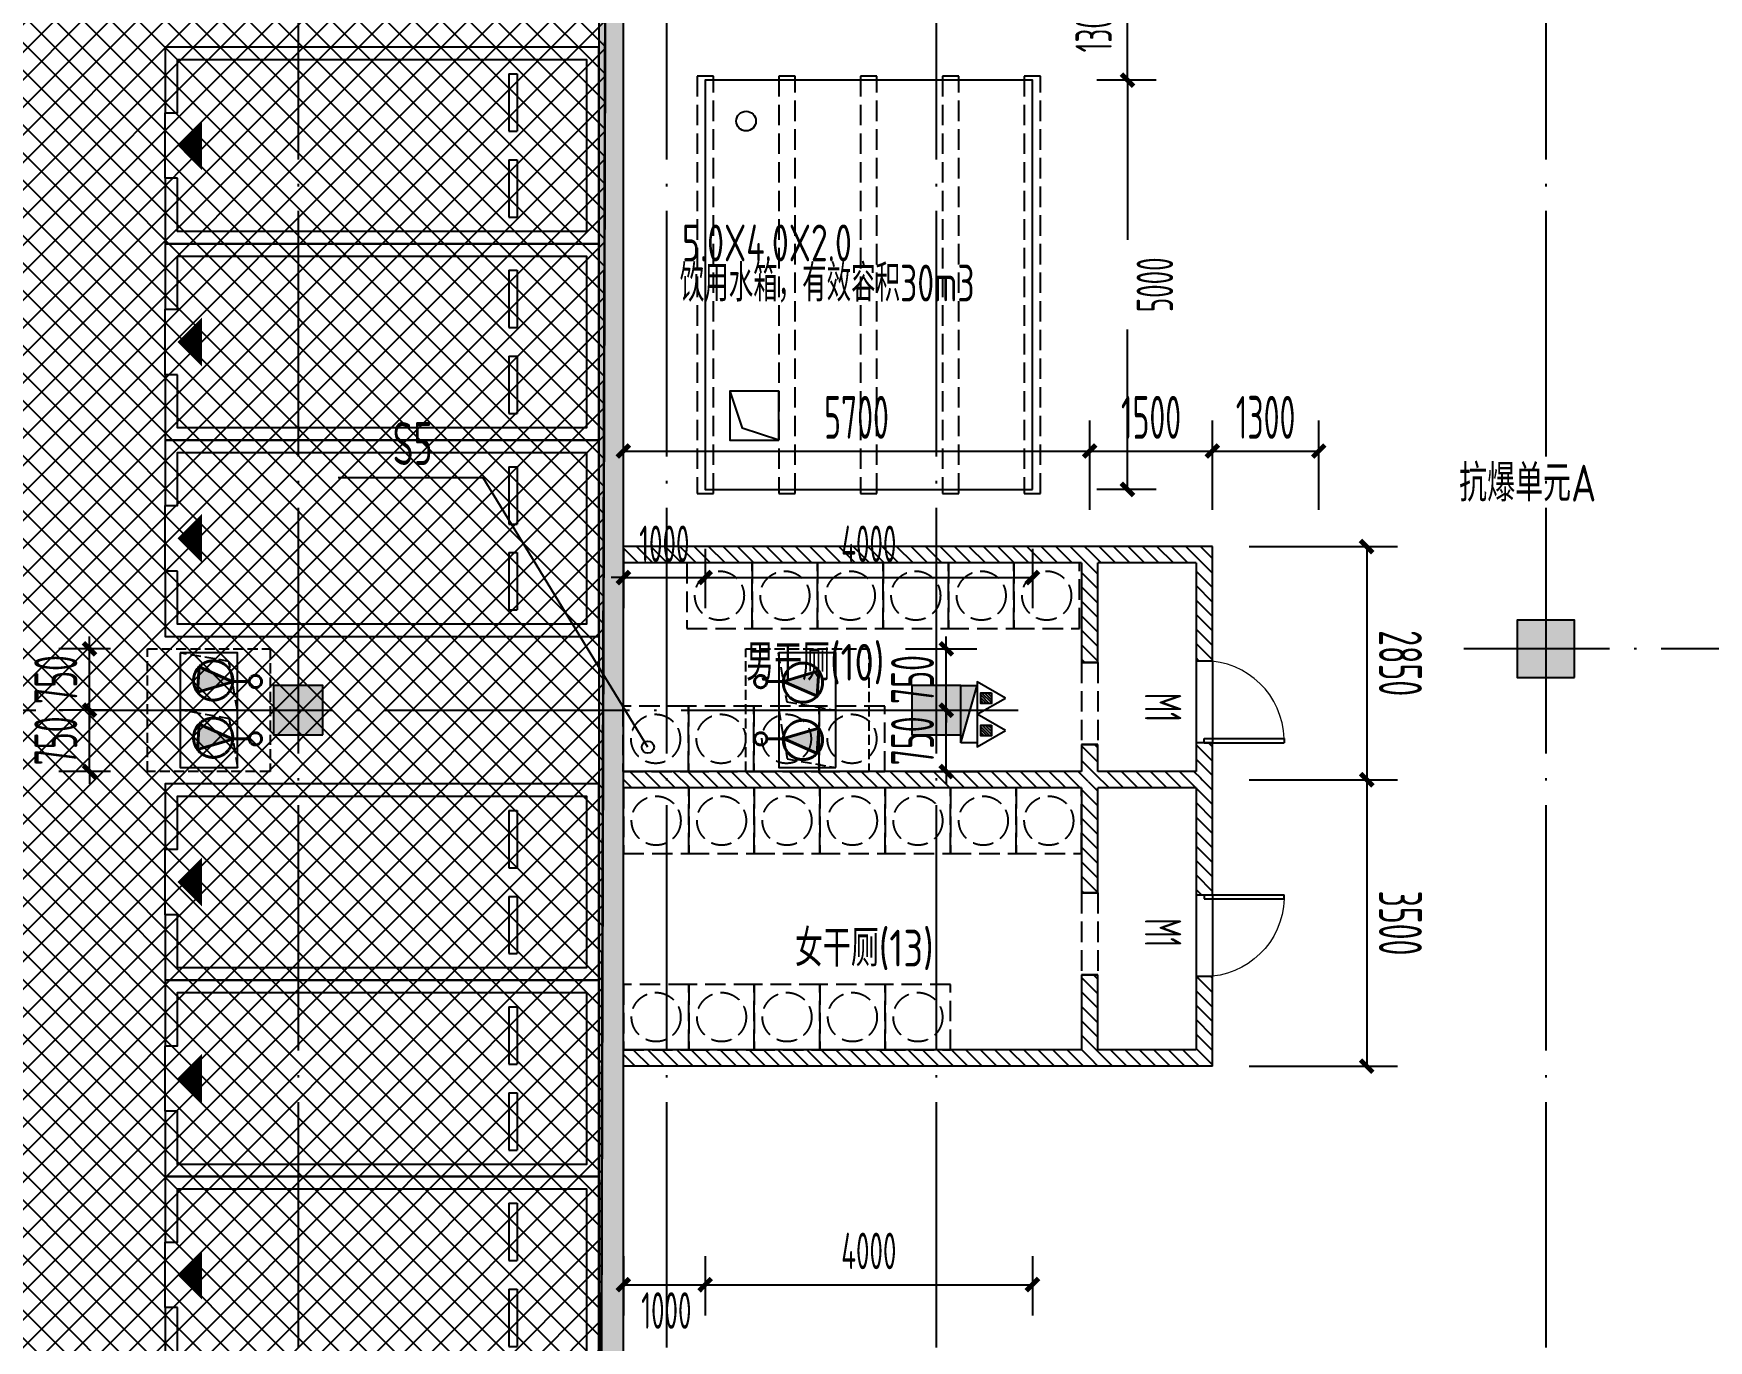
# Model space of a CAD drawing. Extents: x -473190 to 2138458, y -81875 to 2633646.
# Drawn here: x 1012371 to 1032846, y 45490 to 61461 of the extents above; entities that cross this region are included whole.
import ezdxf

# ---------------------------------------------------------------- set-up
doc = ezdxf.new("R2010")
doc.units = 0
doc.header["$LTSCALE"] = 1000
for name, pattern in [('__DASH', [0.35, 0.25, -0.1]), ('DASH', [0.35, 0.25, -0.1]), ('DOTE', [2.42, 2, -0.2, 0.02, -0.2]), ('排水', [1.1, 1, -0.1])]:
    doc.linetypes.add(name, pattern=pattern)
for name, color, linetype in [('00-停车位', 67, 'Continuous'), ('A-COLUMN', 2, 'Continuous'), ('A-PUB_HATCH', 8, 'Continuous'), ('AXIS', 3, 'Continuous'), ('DOTE', 1, 'DOTE'), ('PUB_DIM', 3, 'Continuous'), ('PUB_HATCH', 8, 'Continuous'), ('RF-FHM', 4, 'Continuous'), ('RF-FHMBH', 11, 'Continuous'), ('RF-LZSS', 115, 'DASH'), ('RF-QT', 30, 'Continuous'), ('RF-ZQT', 2, 'Continuous'), ('TH_TEXT', 7, 'Continuous'), ('TWT_DASH', 8, 'DASH'), ('TWT_水箱', 7, 'Continuous'), ('VPIPE-废水', 31, 'DASH'), ('W-EQUIP_消火栓', 7, 'Continuous'), ('W-EQUIP_灭火器', 7, 'Continuous'), ('WINDOW', 4, 'Continuous'), ('排水', 4, 'Continuous'), ('水套管', 1, 'Continuous'), ('索引线', 252, 'Continuous'), ('集水坑', 4, 'Continuous')]:
    doc.layers.add(name, color=color, linetype=linetype)
doc.layers.add('GPS-污水', color=2, linetype='排水', lineweight=40)
doc.layers.add('RF-WZ', color=110, linetype='Continuous', lineweight=0)
doc.styles.add('_TCH_DIM_T3', font='tssdeng.shx', dxfattribs={"width": 0.564706, "bigfont": '@@@tssdchn.shx'})
doc.styles.add('_TCH_WINDOW', font='tssdeng.shx', dxfattribs={"width": 0.8, "height": 3.5, "bigfont": 'tssdchn.shx'})
doc.styles.get("Standard").update_dxf_attribs({"font": 'gbenor.shx', "bigfont": 'gbcbig.shx'})
doc.styles.add('TYDG_02', font='TSSDENG', dxfattribs={"width": 0.8, "bigfont": 'TSSDCHN'})
doc.dimstyles.new('_TCH_ARCH&&150', dxfattribs={"dimtxt": 525, "dimasz": 150, "dimexe": 375, "dimexo": 450, "dimgap": 150, "dimtad": 1, "dimdec": 0, "dimzin": 0, "dimdsep": 46, "dimtxsty": '_TCH_DIM_T3', "dimblk": 'ARCHTICK', "dimcen": 0.09, "dimclrt": 7, "dimazin": 2, "dimtfac": 1, "dimtdec": 0, "dimtix": 1, "dimtmove": 2, "dimatfit": 3, "dimfxl": 0, "dimtolj": 1, "dimtzin": 0, "dimarcsym": 0})
doc.dimstyles.new('_TWT_ARCH&&150', dxfattribs={"dimtxt": 446.25, "dimasz": 150, "dimexe": 375, "dimexo": 450, "dimgap": 189.375, "dimtad": 1, "dimdec": 0, "dimzin": 0, "dimdsep": 46, "dimtxsty": '_TCH_DIM_T3', "dimblk": 'ARCHTICK', "dimcen": 0.09, "dimclrt": 7, "dimazin": 2, "dimtfac": 1, "dimtdec": 0, "dimtix": 1, "dimtmove": 2, "dimatfit": 3, "dimfxl": 0, "dimtolj": 1, "dimtzin": 0, "dimarcsym": 0})
pattern_1 = [(45, (-477544.96, -71535.93), (-88.388383, 88.388383), [])]

# ---------------------------------------------------------------- blocks, each defined once
blk = doc.blocks.new('车位2400x5300')
at = {"layer": '00-停车位', "color": 251}
for p, q in [((-875, -1000), (-175, -1000)), ((-875, -1100), (-875, -1000)), ((-175, -1100), (-175, -1000)), ((175, -1000), (875, -1000)), ((175, -1100), (175, -1000)), ((875, -1100), (875, -1000)), ((-875, -1100), (-175, -1100)), ((175, -1100), (875, -1100)), ((400, -5300), (-400, -5300))]:
    blk.add_line(p, q, dxfattribs=at)
blk.add_lwpolyline([(400, -5150), (400, -5300), (1200, -5300), (1200, 0), (-1200, 0), (-1200, -5300), (-400, -5300), (-400, -5150), (-1050, -5150), (-1050, -150), (1050, -150), (1050, -5150), (400, -5150)], dxfattribs=at)
blk.add_lwpolyline([(0, -5150, 0, 600, 0), (0, -4850, 600, 600, 0)], format="xyseb", dxfattribs=at)
blk = doc.blocks.new('$SB01_1')
h = blk.add_hatch(color=256)
h.dxf.hatch_style = 1
h.paths.add_polyline_path([(-0.381, -0.323), (0.5, 0), (-0.381, 0.323)])
h.paths.add_polyline_path([(0, 0), (0.002, 0), (0.002, 0.001), (0, 0.001)], flags=24)
h.paths.add_polyline_path([(0, -0.002), (0.003, -0.002), (0.003, -0.001), (0, -0.001)], flags=24)
h.paths.add_polyline_path([(0, -0.003), (0.003, -0.003), (0.003, -0.002), (0, -0.002)], flags=24)
for p, q in [((0.5, 0), (-0.381, 0.323)), ((-0.381, 0.323), (-0.381, -0.323)), ((0.5, 0), (-0.381, -0.323))]:
    blk.add_line(p, q)
blk.add_circle((0, 0), 0.5)
at = {"flags": 1}
for tag, p in [('UNIT', (0, 0)), ('SPEC', (0, -0.002)), ('WHAT', (0, -0.003))]:
    blk.add_attdef(tag, p, '', height=0.001, dxfattribs=at)
blk = doc.blocks.new('人防集水坑')
at = {"layer": 'GPS-污水', "linetype": '排水'}
for p, q in [((307486, 701151), (307284, 701151)), ((307486, 700451), (307284, 700451))]:
    blk.add_line(p, q, dxfattribs=at)
for centre in [(307561, 701151), (307561, 700451)]:
    blk.add_circle(centre, 75, dxfattribs=at)
at = {"layer": '集水坑', "linetype": 'DASH', "ltscale": 0.5}
blk.add_lwpolyline([(306241, 700051), (306241, 701551), (307741, 701551), (307741, 700051)], close=True, dxfattribs=at)
at = {"layer": '集水坑', "linetype": 'Continuous', "ltscale": 0.5}
for points in [[(306641, 701501), (306641, 700801), (307341, 700801), (307341, 701501)], [(306641, 700801), (306641, 700101), (307341, 700101), (307341, 700801)]]:
    blk.add_lwpolyline(points, close=True, dxfattribs=at)
at = {"layer": '集水坑', "linetype": 'DASH', "ltscale": 0.5}
for points in [[(307341, 700801), (307237, 701397), (306641, 701501)], [(307347, 700101), (307243, 700697), (306647, 700801)]]:
    blk.add_lwpolyline(points, dxfattribs=at)
at = {"layer": 'GPS-污水', "linetype": '排水', "xscale": -480.0000000000002, "yscale": 480.0000000000002, "zscale": 480.0000000000002, "rotation": 176.2535374729293}
for p in [(307045, 701164, 0), (307045, 700464, 0)]:
    blk.add_blockref('$SB01_1', p, dxfattribs=at)
blk = doc.blocks.new('_ArchTick')
at = {"color": 0, "linetype": 'ByBlock', "const_width": 0.4}
blk.add_lwpolyline([(-0.5, -0.5), (0.5, 0.5)], dxfattribs=at)
blk = doc.blocks.new('*D5273')
at = {"layer": 'Defpoints', "color": 0, "transparency": 16777216}
for p in [(116357, -130668), (117306, -130668), (116357, -131418)]:
    blk.add_point(p, dxfattribs=at)
at = {"layer": 'PUB_DIM', "color": 0, "lineweight": -2, "transparency": 16777216}
for p, q in [((117306, -130668), (117306, -130518)), ((116807, -130668), (117681, -130668)), ((117306, -131418), (117306, -130668)), ((116807, -131418), (117681, -131418)), ((117306, -131418), (117306, -131568))]:
    blk.add_line(p, q, dxfattribs=at)
at = {"layer": 'PUB_DIM', "color": 0, "lineweight": -2, "transparency": 16777216, "xscale": 150, "yscale": 150, "zscale": 150}
for p, rotation in [((117306, -130668), 270), ((117306, -131418), 90)]:
    blk.add_blockref('_ArchTick', p, dxfattribs=dict(at, rotation=rotation))
at = {"layer": 'PUB_DIM', "color": 7, "transparency": 16777216, "insert": (116893, -131043), "char_height": 525, "attachment_point": 5, "rotation": 90, "style": '_TCH_DIM_T3'}
blk.add_mtext('\\A1;750', dxfattribs=at)
blk = doc.blocks.new('*D5274')
at = {"layer": 'Defpoints', "color": 0, "transparency": 16777216}
for p in [(116357, -131418), (117306, -131418), (116357, -132168)]:
    blk.add_point(p, dxfattribs=at)
at = {"layer": 'PUB_DIM', "color": 0, "lineweight": -2, "transparency": 16777216}
for p, q in [((116807, -131418), (117681, -131418)), ((117306, -131418), (117306, -131268)), ((117306, -132168), (117306, -131418)), ((116807, -132168), (117681, -132168)), ((117306, -132168), (117306, -132318))]:
    blk.add_line(p, q, dxfattribs=at)
at = {"layer": 'PUB_DIM', "color": 0, "lineweight": -2, "transparency": 16777216, "xscale": 150, "yscale": 150, "zscale": 150}
for p, rotation in [((117306, -131418), 270), ((117306, -132168), 90)]:
    blk.add_blockref('_ArchTick', p, dxfattribs=dict(at, rotation=rotation))
at = {"layer": 'PUB_DIM', "color": 7, "transparency": 16777216, "insert": (116893, -131793), "char_height": 525, "attachment_point": 5, "rotation": 90, "style": '_TCH_DIM_T3'}
blk.add_mtext('\\A1;750', dxfattribs=at)
blk = doc.blocks.new('*D5275')
at = {"layer": 'Defpoints', "color": 0, "transparency": 16777216}
for p in [(106833, -131418), (107541, -131418), (107541, -132168)]:
    blk.add_point(p, dxfattribs=at)
at = {"layer": 'PUB_DIM', "color": 0, "lineweight": -2, "transparency": 16777216}
for p, q in [((107091, -131418), (106458, -131418)), ((106833, -131418), (106833, -131268)), ((106833, -132168), (106833, -131418)), ((107091, -132168), (106458, -132168)), ((106833, -132168), (106833, -132318))]:
    blk.add_line(p, q, dxfattribs=at)
at = {"layer": 'PUB_DIM', "color": 0, "lineweight": -2, "transparency": 16777216, "xscale": 150, "yscale": 150, "zscale": 150}
for p, rotation in [((106833, -131418), 270), ((106833, -132168), 90)]:
    blk.add_blockref('_ArchTick', p, dxfattribs=dict(at, rotation=rotation))
at = {"layer": 'PUB_DIM', "color": 7, "transparency": 16777216, "insert": (106421, -131793), "char_height": 525, "attachment_point": 5, "rotation": 90, "style": '_TCH_DIM_T3'}
blk.add_mtext('\\A1;750', dxfattribs=at)
blk = doc.blocks.new('*D5276')
at = {"layer": 'Defpoints', "color": 0, "transparency": 16777216}
for p in [(106833, -130668), (107541, -130668), (107541, -131418)]:
    blk.add_point(p, dxfattribs=at)
at = {"layer": 'PUB_DIM', "color": 0, "lineweight": -2, "transparency": 16777216}
for p, q in [((106833, -130668), (106833, -130518)), ((107091, -130668), (106458, -130668)), ((106833, -131418), (106833, -130668)), ((107091, -131418), (106458, -131418)), ((106833, -131418), (106833, -131568))]:
    blk.add_line(p, q, dxfattribs=at)
at = {"layer": 'PUB_DIM', "color": 0, "lineweight": -2, "transparency": 16777216, "xscale": 150, "yscale": 150, "zscale": 150}
for p, rotation in [((106833, -130668), 270), ((106833, -131418), 90)]:
    blk.add_blockref('_ArchTick', p, dxfattribs=dict(at, rotation=rotation))
at = {"layer": 'PUB_DIM', "color": 7, "transparency": 16777216, "insert": (106421, -131043), "char_height": 525, "attachment_point": 5, "rotation": 90, "style": '_TCH_DIM_T3'}
blk.add_mtext('\\A1;750', dxfattribs=at)
blk = doc.blocks.new('$TwtSys$00000434')
for p, q in [((-0.5, 0.5), (-0.5, -0.5)), ((-0.5, -0.5), (0.5, 0.5)), ((0.5, 0.5), (-0.5, 0.5)), ((0.5, -0.5), (0.5, 0.5)), ((-0.5, -0.5), (0.5, -0.5))]:
    blk.add_line(p, q)
blk.add_solid([(0.5, -0.5), (0.5, 0.5), (-0.5, -0.5)])
blk = doc.blocks.new('$TwtSys$00000546')
h = blk.add_hatch()
h.set_pattern_fill('ANSI31', color=256, scale=200, style=0)
h.set_pattern_definition([(45, (-38543.802, -6670.83), (-17.67767, 17.67767), [])])
h.paths.add_polyline_path([(-65, 174), (65, 174), (65, 44), (-65, 44)])
for points in [[(0, 344), (-198, 0), (198, 0)], [(-65, 174), (65, 174), (65, 44), (-65, 44)]]:
    blk.add_lwpolyline(points, close=True)
blk = doc.blocks.new('afasgasg')
at = {"layer": 'A-PUB_HATCH'}
blk.add_hatch(color=256, dxfattribs=at).paths.add_polyline_path([(435473.2, -779762), (435473.2, -746010.3), (435173.2, -746010.3), (435173.2, -780062)])
at = {"layer": 'RF-QT'}
for p, q in [((435173.2, -746010.3), (435173.2, -780062)), ((435473.2, -779762), (435473.2, -746010.3))]:
    blk.add_line(p, q, dxfattribs=at)
blk = doc.blocks.new('$DorLib2D$00000001')
for p, q in [((0.45, 0.975), (0.5, 0.975)), ((0.45, 0), (0.45, 0.975)), ((0.5, 0), (0.5, 0.975)), ((0.5, 0), (0.45, 0))]:
    blk.add_line(p, q)
at = {"lineweight": 13}
blk.add_arc((0.475, 0), 0.975, 91.4693, 180, dxfattribs=at)
blk = doc.blocks.new('*D5741')
at = {"layer": 'Defpoints', "color": 0, "transparency": 16777216}
for p in [(-210169, -231447), (-213669, -233333), (-210169, -233333)]:
    blk.add_point(p, dxfattribs=at)
at = {"layer": 'PUB_DIM', "color": 0, "lineweight": -2, "transparency": 16777216}
for p, q in [((-213669, -232883), (-213669, -231072)), ((-210169, -232883), (-210169, -231072)), ((-213669, -231447), (-210169, -231447))]:
    blk.add_line(p, q, dxfattribs=at)
at = {"layer": 'PUB_DIM', "color": 0, "lineweight": -2, "transparency": 16777216, "xscale": 150, "yscale": 150, "zscale": 150, "rotation": 180}
blk.add_blockref('_ArchTick', (-213669, -231447), dxfattribs=at)
at = {"layer": 'PUB_DIM', "color": 0, "lineweight": -2, "transparency": 16777216, "xscale": 150, "yscale": 150, "zscale": 150}
blk.add_blockref('_ArchTick', (-210169, -231447), dxfattribs=at)
at = {"layer": 'PUB_DIM', "color": 7, "transparency": 16777216, "insert": (-211919, -231035), "char_height": 525, "attachment_point": 5, "style": '_TCH_DIM_T3'}
blk.add_mtext('\\A1;3500', dxfattribs=at)
blk = doc.blocks.new('*D5742')
at = {"layer": 'Defpoints', "color": 0, "transparency": 16777216}
for p in [(-213669, -231447), (-216519, -233333), (-213669, -233333)]:
    blk.add_point(p, dxfattribs=at)
at = {"layer": 'PUB_DIM', "color": 0, "lineweight": -2, "transparency": 16777216}
for p, q in [((-216519, -232883), (-216519, -231072)), ((-213669, -232883), (-213669, -231072)), ((-216519, -231447), (-213669, -231447))]:
    blk.add_line(p, q, dxfattribs=at)
at = {"layer": 'PUB_DIM', "color": 0, "lineweight": -2, "transparency": 16777216, "xscale": 150, "yscale": 150, "zscale": 150, "rotation": 180}
blk.add_blockref('_ArchTick', (-216519, -231447), dxfattribs=at)
at = {"layer": 'PUB_DIM', "color": 0, "lineweight": -2, "transparency": 16777216, "xscale": 150, "yscale": 150, "zscale": 150}
blk.add_blockref('_ArchTick', (-213669, -231447), dxfattribs=at)
at = {"layer": 'PUB_DIM', "color": 7, "transparency": 16777216, "insert": (-215094, -231035), "char_height": 525, "attachment_point": 5, "style": '_TCH_DIM_T3'}
blk.add_mtext('\\A1;2850', dxfattribs=at)
blk = doc.blocks.new('*D5743')
at = {"layer": 'Defpoints', "color": 0, "transparency": 16777216}
for p in [(-217686, -234833), (-216519, -234833), (-216519, -240533)]:
    blk.add_point(p, dxfattribs=at)
at = {"layer": 'PUB_DIM', "color": 0, "lineweight": -2, "transparency": 16777216}
for p, q in [((-216969, -234833), (-218061, -234833)), ((-217686, -240533), (-217686, -234833)), ((-216969, -240533), (-218061, -240533))]:
    blk.add_line(p, q, dxfattribs=at)
at = {"layer": 'PUB_DIM', "color": 0, "lineweight": -2, "transparency": 16777216, "xscale": 150, "yscale": 150, "zscale": 150}
for p, rotation in [((-217686, -234833), 90), ((-217686, -240533), 270)]:
    blk.add_blockref('_ArchTick', p, dxfattribs=dict(at, rotation=rotation))
at = {"layer": 'PUB_DIM', "color": 7, "transparency": 16777216, "insert": (-218098, -237683), "char_height": 525, "attachment_point": 5, "rotation": 90, "style": '_TCH_DIM_T3'}
blk.add_mtext('\\A1;5700', dxfattribs=at)
blk = doc.blocks.new('*D5744')
at = {"layer": 'Defpoints', "color": 0, "transparency": 16777216}
for p in [(-217686, -233333), (-216519, -233333), (-216519, -234833)]:
    blk.add_point(p, dxfattribs=at)
at = {"layer": 'PUB_DIM', "color": 0, "lineweight": -2, "transparency": 16777216}
for p, q in [((-216969, -233333), (-218061, -233333)), ((-217686, -234833), (-217686, -233333)), ((-216969, -234833), (-218061, -234833))]:
    blk.add_line(p, q, dxfattribs=at)
at = {"layer": 'PUB_DIM', "color": 0, "lineweight": -2, "transparency": 16777216, "xscale": 150, "yscale": 150, "zscale": 150}
for p, rotation in [((-217686, -233333), 90), ((-217686, -234833), 270)]:
    blk.add_blockref('_ArchTick', p, dxfattribs=dict(at, rotation=rotation))
at = {"layer": 'PUB_DIM', "color": 7, "transparency": 16777216, "insert": (-218098, -234083), "char_height": 525, "attachment_point": 5, "rotation": 90, "style": '_TCH_DIM_T3'}
blk.add_mtext('\\A1;1500', dxfattribs=at)
blk = doc.blocks.new('*D5745')
at = {"layer": 'Defpoints', "color": 0, "transparency": 16777216}
for p in [(-217686, -232033), (-216519, -232033), (-216519, -233333)]:
    blk.add_point(p, dxfattribs=at)
at = {"layer": 'PUB_DIM', "color": 0, "lineweight": -2, "transparency": 16777216}
for p, q in [((-216969, -232033), (-218061, -232033)), ((-217686, -233333), (-217686, -232033)), ((-216969, -233333), (-218061, -233333))]:
    blk.add_line(p, q, dxfattribs=at)
at = {"layer": 'PUB_DIM', "color": 0, "lineweight": -2, "transparency": 16777216, "xscale": 150, "yscale": 150, "zscale": 150}
for p, rotation in [((-217686, -232033), 90), ((-217686, -233333), 270)]:
    blk.add_blockref('_ArchTick', p, dxfattribs=dict(at, rotation=rotation))
at = {"layer": 'PUB_DIM', "color": 7, "transparency": 16777216, "insert": (-218098, -232683), "char_height": 525, "attachment_point": 5, "rotation": 90, "style": '_TCH_DIM_T3'}
blk.add_mtext('\\A1;1300', dxfattribs=at)
blk = doc.blocks.new('ADFASDF')
h = blk.add_hatch()
h.set_pattern_fill('ANSI37', color=8, scale=150)
h.set_pattern_definition([(45, (0, 0), (-168.3798, 168.3798), []), (135, (0, 0), (-168.3798, -168.3798), [])])
h.paths.add_polyline_path([(521397, 239186), (521397, 224886), (539697, 224886), (539697, 169261), (524947, 169261), (524947, 171211), (527822, 171211), (527922, 176611), (501318, 176611), (501125, 109884), (530547, 109887), (530547, 107449), (538188, 100503), (536147, 98236), (540086, 94690), (517812, 69953), (517812, 59790), (482108, 20136), (405247, 20136), (405247, 26086), (391997, 40436), (391997, 64736), (399997, 64738), (399997, 239186), (409022, 239186)])
blk.add_lwpolyline([(539697, 224886), (539697, 169261), (524947, 169261), (524947, 171211), (527822, 171211), (527922, 176611), (501318, 176611), (501125, 109884), (530547, 109887), (530547, 107449), (538188, 100503), (536147, 98236), (540086, 94690), (517812, 69953), (517812, 59790), (482108, 20136), (405247, 20136), (405247, 26086), (391997, 40436), (391997, 64736), (399997, 64738), (399997, 239186)])
blk = doc.blocks.new('*D5840')
at = {"layer": 'Defpoints', "color": 0, "transparency": 16777216}
for p in [(-100275, -112668), (-99275, -112668), (-99275, -113468)]:
    blk.add_point(p, dxfattribs=at)
at = {"layer": 'TWT_水箱', "color": 0, "lineweight": -2, "transparency": 16777216}
for p, q in [((-100275, -113118), (-100275, -113843)), ((-99275, -113118), (-99275, -113843)), ((-100275, -113468), (-99275, -113468))]:
    blk.add_line(p, q, dxfattribs=at)
at = {"layer": 'TWT_水箱', "color": 0, "lineweight": -2, "transparency": 16777216, "xscale": 150, "yscale": 150, "zscale": 150, "rotation": 180}
blk.add_blockref('_ArchTick', (-100275, -113468), dxfattribs=at)
at = {"layer": 'TWT_水箱', "color": 0, "lineweight": -2, "transparency": 16777216, "xscale": 150, "yscale": 150, "zscale": 150}
blk.add_blockref('_ArchTick', (-99275, -113468), dxfattribs=at)
at = {"layer": 'TWT_水箱', "color": 7, "transparency": 16777216, "insert": (-99750, -113784), "char_height": 446.2, "attachment_point": 5, "style": '_TCH_DIM_T3'}
blk.add_mtext('\\A1;1000', dxfattribs=at)
blk = doc.blocks.new('*D5841')
at = {"layer": 'Defpoints', "color": 0, "transparency": 16777216}
for p in [(-99275, -112668), (-95275, -112668), (-95275, -113468)]:
    blk.add_point(p, dxfattribs=at)
at = {"layer": 'TWT_水箱', "color": 0, "lineweight": -2, "transparency": 16777216}
for p, q in [((-99275, -113118), (-99275, -113843)), ((-95275, -113118), (-95275, -113843)), ((-99275, -113468), (-95275, -113468))]:
    blk.add_line(p, q, dxfattribs=at)
at = {"layer": 'TWT_水箱', "color": 0, "lineweight": -2, "transparency": 16777216, "xscale": 150, "yscale": 150, "zscale": 150, "rotation": 180}
blk.add_blockref('_ArchTick', (-99275, -113468), dxfattribs=at)
at = {"layer": 'TWT_水箱', "color": 0, "lineweight": -2, "transparency": 16777216, "xscale": 150, "yscale": 150, "zscale": 150}
blk.add_blockref('_ArchTick', (-95275, -113468), dxfattribs=at)
at = {"layer": 'TWT_水箱', "color": 7, "transparency": 16777216, "insert": (-97275, -113056), "char_height": 446.2, "attachment_point": 5, "style": '_TCH_DIM_T3'}
blk.add_mtext('\\A1;4000', dxfattribs=at)
blk = doc.blocks.new('*D5842')
at = {"layer": 'Defpoints', "color": 0, "transparency": 16777216}
for p in [(-94113, -98750), (-93313, -98750), (-93313, -103750)]:
    blk.add_point(p, dxfattribs=at)
at = {"layer": 'TWT_水箱', "color": 0, "lineweight": -2, "transparency": 16777216}
for p, q in [((-93763, -98750), (-94488, -98750)), ((-94113, -98750), (-94113, -100702)), ((-94113, -103750), (-94113, -101798)), ((-93763, -103750), (-94488, -103750))]:
    blk.add_line(p, q, dxfattribs=at)
at = {"layer": 'TWT_水箱', "color": 0, "lineweight": -2, "transparency": 16777216, "xscale": 150, "yscale": 150, "zscale": 150}
for p, rotation in [((-94113, -98750), 90), ((-94113, -103750), 270)]:
    blk.add_blockref('_ArchTick', p, dxfattribs=dict(at, rotation=rotation))
at = {"layer": 'TWT_水箱', "color": 7, "transparency": 16777216, "insert": (-93778, -101250), "char_height": 446.2, "attachment_point": 5, "rotation": 90, "style": '_TCH_DIM_T3'}
blk.add_mtext('\\A1;5000', dxfattribs=at)
blk = doc.blocks.new('*D5843')
at = {"layer": 'Defpoints', "color": 0, "transparency": 16777216}
for p in [(-94113, -97450), (-93313, -97450), (-93313, -98750)]:
    blk.add_point(p, dxfattribs=at)
at = {"layer": 'TWT_水箱', "color": 0, "lineweight": -2, "transparency": 16777216}
for p, q in [((-93763, -97450), (-94488, -97450)), ((-94113, -98750), (-94113, -97450)), ((-93763, -98750), (-94488, -98750))]:
    blk.add_line(p, q, dxfattribs=at)
at = {"layer": 'TWT_水箱', "color": 0, "lineweight": -2, "transparency": 16777216, "xscale": 150, "yscale": 150, "zscale": 150}
for p, rotation in [((-94113, -97450), 90), ((-94113, -98750), 270)]:
    blk.add_blockref('_ArchTick', p, dxfattribs=dict(at, rotation=rotation))
at = {"layer": 'TWT_水箱', "color": 7, "transparency": 16777216, "insert": (-94526, -98100), "char_height": 446.2, "attachment_point": 5, "rotation": 90, "style": '_TCH_DIM_T3'}
blk.add_mtext('\\A1;1300', dxfattribs=at)
blk = doc.blocks.new('*D5844')
at = {"layer": 'Defpoints', "color": 0, "transparency": 16777216}
for p in [(-100275, -104027), (-99275, -104027), (-99275, -104827)]:
    blk.add_point(p, dxfattribs=at)
at = {"layer": 'TWT_水箱', "color": 0, "lineweight": -2, "transparency": 16777216}
for p, q in [((-100275, -104477), (-100275, -105202)), ((-99275, -104477), (-99275, -105202)), ((-100275, -104827), (-100425, -104827)), ((-100275, -104827), (-99275, -104827)), ((-99275, -104827), (-99125, -104827))]:
    blk.add_line(p, q, dxfattribs=at)
at = {"layer": 'TWT_水箱', "color": 0, "lineweight": -2, "transparency": 16777216, "xscale": 150, "yscale": 150, "zscale": 150}
blk.add_blockref('_ArchTick', (-100275, -104827), dxfattribs=at)
at = {"layer": 'TWT_水箱', "color": 0, "lineweight": -2, "transparency": 16777216, "xscale": 150, "yscale": 150, "zscale": 150, "rotation": 180}
blk.add_blockref('_ArchTick', (-99275, -104827), dxfattribs=at)
at = {"layer": 'TWT_水箱', "color": 7, "transparency": 16777216, "insert": (-99775, -104415), "char_height": 446.2, "attachment_point": 5, "style": '_TCH_DIM_T3'}
blk.add_mtext('\\A1;1000', dxfattribs=at)
blk = doc.blocks.new('*D5845')
at = {"layer": 'Defpoints', "color": 0, "transparency": 16777216}
for p in [(-99275, -104027), (-95275, -104027), (-95275, -104827)]:
    blk.add_point(p, dxfattribs=at)
at = {"layer": 'TWT_水箱', "color": 0, "lineweight": -2, "transparency": 16777216}
for p, q in [((-99275, -104477), (-99275, -105202)), ((-95275, -104477), (-95275, -105202)), ((-99275, -104827), (-95275, -104827))]:
    blk.add_line(p, q, dxfattribs=at)
at = {"layer": 'TWT_水箱', "color": 0, "lineweight": -2, "transparency": 16777216, "xscale": 150, "yscale": 150, "zscale": 150, "rotation": 180}
blk.add_blockref('_ArchTick', (-99275, -104827), dxfattribs=at)
at = {"layer": 'TWT_水箱', "color": 0, "lineweight": -2, "transparency": 16777216, "xscale": 150, "yscale": 150, "zscale": 150}
blk.add_blockref('_ArchTick', (-95275, -104827), dxfattribs=at)
at = {"layer": 'TWT_水箱', "color": 7, "transparency": 16777216, "insert": (-97275, -104415), "char_height": 446.2, "attachment_point": 5, "style": '_TCH_DIM_T3'}
blk.add_mtext('\\A1;4000', dxfattribs=at)
blk = doc.blocks.new('*D1823')
at = {"layer": 'AXIS', "color": 0, "lineweight": -2, "transparency": 16777216}
for p, q in [((1105425, 49351), (1109048, 46089)), ((1019273, -53056), (1108769, 46340)), ((1015929, -50045), (1019551, -53307))]:
    blk.add_line(p, q, dxfattribs=at)
at = {"layer": 'Defpoints', "color": 0, "transparency": 16777216}
for p in [(1105090, 49652), (1108769, 46340), (1015594, -49743)]:
    blk.add_point(p, dxfattribs=at)
at = {"layer": 'AXIS', "color": 0, "lineweight": -2, "transparency": 16777216, "xscale": 150, "yscale": 150, "zscale": 150}
for p, rotation in [((1108769, 46340), 47.99999999999579), ((1019273, -53056), 227.9999999999958)]:
    blk.add_blockref('_ArchTick', p, dxfattribs=dict(at, rotation=rotation))
at = {"layer": 'AXIS', "color": 7, "transparency": 16777216, "insert": (1063714, -3082), "char_height": 525, "attachment_point": 5, "rotation": 48, "style": '_TCH_DIM_T3'}
blk.add_mtext('\\A1;133750', dxfattribs=at)
blk = doc.blocks.new('_FZH')
blk.add_lwpolyline([(-0.5, -0.5), (0.5, -0.5), (0.5, 0.5), (-0.5, 0.5)], close=True)
at = {"layer": 'PUB_HATCH'}
blk.add_solid([(-0.5, -0.5), (0.5, -0.5), (-0.5, 0.5), (0.5, 0.5)], dxfattribs=at)
blk = doc.blocks.new('A$C3672542B')
at = {"layer": '排水', "color": 3, "linetype": 'DASH'}
for points in [[(106308, -129427.7, 0, 0, 0), (107019.9, -130139.6, 160, 0, 0), (107444.2, -130563.9, 0, 0, 0)], [(117597.9, -129427.7, 0, 0, 0), (116886, -130139.6, 160, 0, 0), (116461.7, -130563.9, 0, 0, 0)], [(106308, -133408.7, 0, 0, 0), (107019.9, -132696.9, 160, 0, 0), (107444.2, -132272.6, 0, 0, 0)], [(117597.9, -133408.7, 0, 0, 0), (116886, -132696.9, 160, 0, 0), (116461.7, -132272.6, 0, 0, 0)]]:
    blk.add_lwpolyline(points, format="xyseb", dxfattribs=at)
at = {"layer": '集水坑', "linetype": 'Continuous'}
blk.add_blockref('人防集水坑', (-198700.4, -832218.9), dxfattribs=at)
at = {"layer": '集水坑', "linetype": 'Continuous', "rotation": 180}
blk.add_blockref('人防集水坑', (422598.4, 569382.5), dxfattribs=at)
at = {"layer": 'PUB_DIM'}
for p1, p2, distance, picture, middle in [((107540.6, -131418.2), (107540.6, -130668.2), 707.5, '*D5276', (106420.6, -131043.2)), ((116357.4, -131418.2), (116357.4, -130668.2), -948.2, '*D5273', (116893.1, -131043.2)), ((107540.6, -132168.2), (107540.6, -131418.2), 707.5, '*D5275', (106420.6, -131793.2)), ((116357.4, -132168.2), (116357.4, -131418.2), -948.2, '*D5274', (116893.1, -131793.2))]:
    dim = blk.add_aligned_dim(p1=p1, p2=p2, distance=distance, dimstyle='_TCH_ARCH&&150', dxfattribs=at)
    dim.commit()
    dim.dimension.update_dxf_attribs({"geometry": picture, "text_midpoint": middle})
blk = doc.blocks.new('zsgc')
at = {"layer": 'PUB_HATCH'}
h = blk.add_hatch(dxfattribs=at)
h.set_pattern_fill('普通砖', color=256, scale=50, style=0)
h.set_pattern_definition(pattern_1)
h.paths.add_polyline_path([(-216319.4, -233532.5), (-215122.6, -233532.5), (-215122.6, -233332.5), (-216519.4, -233332.5)])
h = blk.add_hatch(dxfattribs=at)
h.set_pattern_fill('普通砖', color=256, scale=50, style=0)
h.set_pattern_definition(pattern_1)
h.paths.add_polyline_path([(-216319.4, -233532.5), (-216519.4, -233332.5), (-216519.4, -234832.5), (-216386.1, -234832.5), (-216319.4, -234732.5)])
h = blk.add_hatch(dxfattribs=at)
h.set_pattern_fill('普通砖', color=256, scale=50, style=0)
h.set_pattern_definition(pattern_1)
h.paths.add_polyline_path([(-213669.4, -233332.5), (-214122.6, -233332.5), (-214122.6, -233532.5), (-213769.4, -233532.5), (-213669.4, -233465.9)])
h = blk.add_hatch(dxfattribs=at)
h.set_pattern_fill('普通砖', color=256, scale=50, style=0)
h.set_pattern_definition(pattern_1)
h.paths.add_polyline_path([(-213569.4, -233532.5), (-212264.4, -233532.5), (-212264.4, -233332.5), (-213669.4, -233332.5), (-213669.4, -233465.9)])
h = blk.add_hatch(dxfattribs=at)
h.set_pattern_fill('普通砖', color=256, scale=50, style=0)
h.set_pattern_definition(pattern_1)
h.paths.add_polyline_path([(-210169.4, -233332.5), (-211264.4, -233332.5), (-211264.4, -233532.5), (-210369.4, -233532.5)])
h = blk.add_hatch(dxfattribs=at)
h.set_pattern_fill('普通砖', color=256, scale=50, style=0)
h.set_pattern_definition(pattern_1)
h.paths.add_polyline_path([(-210169.4, -233332.5), (-210369.4, -233532.5), (-210369.4, -234732.5), (-210302.8, -234832.5), (-210169.4, -234832.5)])
h = blk.add_hatch(dxfattribs=at)
h.set_pattern_fill('普通砖', color=256, scale=50, style=0)
h.set_pattern_definition(pattern_1)
h.paths.add_polyline_path([(-213669.4, -233465.9), (-213769.4, -233532.5), (-213769.4, -234732.5), (-213669.4, -234832.5), (-213569.4, -234732.5), (-213569.4, -233532.5)])
h = blk.add_hatch(dxfattribs=at)
h.set_pattern_fill('普通砖', color=256, scale=50, style=0)
h.set_pattern_definition(pattern_1)
h.paths.add_polyline_path([(-216386.1, -234832.5), (-216519.4, -234832.5), (-216519.4, -240532.9), (-216319.4, -240532.9), (-216319.4, -234932.5)])
h = blk.add_hatch(dxfattribs=at)
h.set_pattern_fill('普通砖', color=256, scale=50, style=0)
h.set_pattern_definition(pattern_1)
h.paths.add_polyline_path([(-216319.4, -234932.5), (-215101.7, -234932.5), (-215101.7, -234732.5), (-216319.4, -234732.5), (-216386.1, -234832.5)])
h = blk.add_hatch(dxfattribs=at)
h.set_pattern_fill('普通砖', color=256, scale=50, style=0)
h.set_pattern_definition(pattern_1)
h.paths.add_polyline_path([(-213769.4, -234732.5), (-214101.7, -234732.5), (-214101.7, -234932.5), (-213769.4, -234932.5), (-213669.4, -234832.5)])
h = blk.add_hatch(dxfattribs=at)
h.set_pattern_fill('普通砖', color=256, scale=50, style=0)
h.set_pattern_definition(pattern_1)
h.paths.add_polyline_path([(-213669.4, -234832.5), (-213769.4, -234932.5), (-213769.4, -240532.9), (-213569.4, -240532.9), (-213569.4, -234932.5)])
h = blk.add_hatch(dxfattribs=at)
h.set_pattern_fill('普通砖', color=256, scale=50, style=0)
h.set_pattern_definition(pattern_1)
h.paths.add_polyline_path([(-213569.4, -234932.5), (-212286.6, -234932.5), (-212286.6, -234732.5), (-213569.4, -234732.5), (-213669.4, -234832.5)])
h = blk.add_hatch(dxfattribs=at)
h.set_pattern_fill('普通砖', color=256, scale=50, style=0)
h.set_pattern_definition(pattern_1)
h.paths.add_polyline_path([(-210369.4, -234732.5), (-211286.6, -234732.5), (-211286.6, -234932.5), (-210369.4, -234932.5), (-210302.8, -234832.5)])
h = blk.add_hatch(dxfattribs=at)
h.set_pattern_fill('普通砖', color=256, scale=50, style=0)
h.set_pattern_definition(pattern_1)
h.paths.add_polyline_path([(-210302.8, -234832.5), (-210369.4, -234932.5), (-210369.4, -240532.9), (-210169.4, -240532.9), (-210169.4, -234832.5)])
at = {"layer": 'RF-FHM', "linetype": 'Continuous'}
for p, q in [((-215122.6, -233332.5), (-214122.6, -233332.5)), ((-212264.4, -233332.5), (-211264.4, -233332.5)), ((-215122.6, -233532.5), (-214122.6, -233532.5)), ((-212264.4, -233532.5), (-211264.4, -233532.5))]:
    blk.add_line(p, q, dxfattribs=at)
at = {"layer": 'RF-LZSS', "linetype": 'DASH'}
for points in [[(-215519.4, -234958.6), (-216319.4, -234958.6), (-216319.4, -235758.6), (-215519.4, -235758.6), (-215519.4, -234958.6)], [(-212769.4, -234932.5), (-213569.4, -234932.5), (-213569.4, -235732.5), (-212769.4, -235732.5), (-212769.4, -234932.5)], [(-215519.4, -235758.6), (-216319.4, -235758.6), (-216319.4, -236558.6), (-215519.4, -236558.6), (-215519.4, -235758.6)], [(-212769.4, -235732.5), (-213569.4, -235732.5), (-213569.4, -236532.5), (-212769.4, -236532.5), (-212769.4, -235732.5)], [(-215519.4, -236558.6), (-216319.4, -236558.6), (-216319.4, -237358.6), (-215519.4, -237358.6), (-215519.4, -236558.6)], [(-212769.4, -236532.5), (-213569.4, -236532.5), (-213569.4, -237332.5), (-212769.4, -237332.5), (-212769.4, -236532.5)], [(-210369.4, -236532.9), (-211169.4, -236532.9), (-211169.4, -237332.9), (-210369.4, -237332.9), (-210369.4, -236532.9)], [(-215519.4, -237358.6), (-216319.4, -237358.6), (-216319.4, -238158.6), (-215519.4, -238158.6), (-215519.4, -237358.6)], [(-213769.4, -237338.8), (-214569.4, -237338.8), (-214569.4, -238138.8), (-213769.4, -238138.8), (-213769.4, -237338.8)], [(-212769.4, -237332.5), (-213569.4, -237332.5), (-213569.4, -238132.5), (-212769.4, -238132.5), (-212769.4, -237332.5)], [(-210369.4, -237332.9), (-211169.4, -237332.9), (-211169.4, -238132.9), (-210369.4, -238132.9), (-210369.4, -237332.9)], [(-215519.4, -238158.6), (-216319.4, -238158.6), (-216319.4, -238958.6), (-215519.4, -238958.6), (-215519.4, -238158.6)], [(-213769.4, -238138.8), (-214569.4, -238138.8), (-214569.4, -238938.8), (-213769.4, -238938.8), (-213769.4, -238138.8)], [(-212769.4, -238132.5), (-213569.4, -238132.5), (-213569.4, -238932.5), (-212769.4, -238932.5), (-212769.4, -238132.5)], [(-210369.4, -238132.9), (-211169.4, -238132.9), (-211169.4, -238932.9), (-210369.4, -238932.9), (-210369.4, -238132.9)], [(-213769.4, -238938.8), (-214569.4, -238938.8), (-214569.4, -239738.8), (-213769.4, -239738.8), (-213769.4, -238938.8)], [(-212769.4, -238932.5), (-213569.4, -238932.5), (-213569.4, -239732.5), (-212769.4, -239732.5), (-212769.4, -238932.5)], [(-210369.4, -238932.9), (-211169.4, -238932.9), (-211169.4, -239732.9), (-210369.4, -239732.9), (-210369.4, -238932.9)], [(-215519.4, -238958.6), (-216319.4, -238958.6), (-216319.4, -239758.6), (-215519.4, -239758.6), (-215519.4, -238958.6)], [(-213769.4, -239738.8), (-214569.4, -239738.8), (-214569.4, -240538.8), (-213769.4, -240538.8), (-213769.4, -239738.8)], [(-212769.4, -239732.5), (-213569.4, -239732.5), (-213569.4, -240532.5), (-212769.4, -240532.5), (-212769.4, -239732.5)], [(-210369.4, -239732.9), (-211169.4, -239732.9), (-211169.4, -240532.9), (-210369.4, -240532.9), (-210369.4, -239732.9)]]:
    blk.add_lwpolyline(points, dxfattribs=at)
for centre in [(-213169.4, -235332.5), (-215919.4, -235358.6), (-215919.4, -236158.6), (-213169.4, -236132.5), (-215919.4, -236958.6), (-213169.4, -236932.5), (-210769.4, -236932.9), (-215919.4, -237758.6), (-214169.4, -237738.8), (-213169.4, -237732.5), (-210769.4, -237732.9), (-215919.4, -238558.6), (-214169.4, -238538.8), (-213169.4, -238532.5), (-210769.4, -238532.9), (-215919.4, -239358.6), (-214169.4, -239338.8), (-213169.4, -239332.5), (-210769.4, -239332.9), (-214169.4, -240138.8), (-213169.4, -240132.5), (-210769.4, -240132.9)]:
    blk.add_circle(centre, 300, dxfattribs=at)
at = {"layer": 'RF-ZQT'}
for p, q in [((-215122.6, -233332.5), (-216519.4, -233332.5)), ((-216519.4, -233332.5), (-216519.4, -234832.5)), ((-215122.6, -233532.5), (-215122.6, -233332.5)), ((-213669.4, -233332.5), (-214122.6, -233332.5)), ((-214122.6, -233332.5), (-214122.6, -233532.5)), ((-212264.4, -233332.5), (-213669.4, -233332.5)), ((-212264.4, -233532.5), (-212264.4, -233332.5)), ((-210169.4, -233332.5), (-211264.4, -233332.5)), ((-211264.4, -233332.5), (-211264.4, -233532.5)), ((-210169.4, -233332.5), (-210169.4, -234832.5)), ((-216319.4, -233532.5), (-215122.6, -233532.5)), ((-216319.4, -233532.5), (-216319.4, -234732.5)), ((-214122.6, -233532.5), (-213769.4, -233532.5)), ((-213769.4, -233532.5), (-213769.4, -234732.5)), ((-213569.4, -233532.5), (-212264.4, -233532.5)), ((-213569.4, -233532.5), (-213569.4, -234732.5)), ((-211264.4, -233532.5), (-210369.4, -233532.5)), ((-210369.4, -233532.5), (-210369.4, -234732.5)), ((-216519.4, -234832.5), (-216519.4, -240532.9)), ((-215101.7, -234732.5), (-216319.4, -234732.5)), ((-215101.7, -234932.5), (-215101.7, -234732.5)), ((-213769.4, -234732.5), (-214101.7, -234732.5)), ((-214101.7, -234732.5), (-214101.7, -234932.5)), ((-212286.6, -234732.5), (-213569.4, -234732.5)), ((-212286.6, -234932.5), (-212286.6, -234732.5)), ((-210369.4, -234732.5), (-211286.6, -234732.5)), ((-211286.6, -234732.5), (-211286.6, -234932.5)), ((-210169.4, -234832.5), (-210169.4, -240532.9)), ((-216319.4, -234932.5), (-215101.7, -234932.5)), ((-216319.4, -234932.5), (-216319.4, -240532.9)), ((-214101.7, -234932.5), (-213769.4, -234932.5)), ((-213769.4, -234932.5), (-213769.4, -240532.9)), ((-213569.4, -234932.5), (-212286.6, -234932.5)), ((-213569.4, -234932.5), (-213569.4, -240532.9)), ((-211286.6, -234932.5), (-210369.4, -234932.5)), ((-210369.4, -234932.5), (-210369.4, -240532.9)), ((-216319.4, -240532.9), (-216519.4, -240532.9)), ((-213569.4, -240532.9), (-213769.4, -240532.9)), ((-210169.4, -240532.9), (-210369.4, -240532.9))]:
    blk.add_line(p, q, dxfattribs=at)
at = {"layer": 'WINDOW', "linetype": 'DASH'}
for p, q in [((-215101.7, -234732.5), (-215101.7, -234932.5)), ((-214101.7, -234932.5), (-214101.7, -234732.5)), ((-212286.6, -234732.5), (-212286.6, -234932.5)), ((-211286.6, -234932.5), (-211286.6, -234732.5))]:
    blk.add_line(p, q, dxfattribs=at)
at = {"layer": 'WINDOW', "linetype": '__DASH'}
for p, q in [((-215101.7, -234732.5, 800), (-214101.7, -234732.5, 800)), ((-212286.6, -234732.5), (-211286.6, -234732.5)), ((-215101.7, -234932.5, 800), (-214101.7, -234932.5, 800)), ((-212286.6, -234932.5), (-211286.6, -234932.5))]:
    blk.add_line(p, q, dxfattribs=at)
at = {"layer": 'RF-FHM', "linetype": 'Continuous'}
ref = blk.add_blockref('$DorLib2D$00000001', (-214622.6, -233432.5), dxfattribs=dict(at, xscale=1000, yscale=1000, zscale=200, rotation=359.9999986269864))
ref.add_attrib('A', 'M1', (-214730, -234159.6), dxfattribs={"layer": 'RF-FHMBH', "linetype": 'Continuous', "height": 446.25, "rotation": 360, "style": '_TCH_WINDOW', "width": 0.564706})
ref = blk.add_blockref('$DorLib2D$00000001', (-211764.4, -233432.5), dxfattribs=dict(at, xscale=-1000, yscale=1000, zscale=200, rotation=359.999998626986))
ref.add_attrib('A', 'M1', (-211976.9, -234159.6), dxfattribs={"layer": 'RF-FHMBH', "linetype": 'Continuous', "height": 446.25, "rotation": 360, "style": '_TCH_WINDOW', "width": 0.564706})
at = {"layer": 'RF-WZ', "style": 'TYDG_02', "width": 0.8}
for s, p in [('抗爆单元A', (-217069.3, -230316.8)), ('女干厕(13)', (-211386.9, -238436.3)), ('男干厕(10)', (-214879.4, -239032.9))]:
    blk.add_text(s, height=450, rotation=90, dxfattribs=at).set_placement(p)
at = {"layer": 'PUB_DIM'}
for p1, p2, distance, picture, middle in [((-216519.4, -233332.5), (-213669.4, -233332.5), 1885.1, '*D5742', (-215094.4, -231034.9)), ((-213669.4, -233332.5), (-210169.4, -233332.5), 1885.1, '*D5741', (-211919.4, -231034.9)), ((-216519.4, -233332.5), (-216519.4, -232032.9), 1166.1, '*D5745', (-218098, -232682.7)), ((-216519.4, -234832.5), (-216519.4, -233332.5), 1166.1, '*D5744', (-218098, -234082.5)), ((-216519.4, -240532.9), (-216519.4, -234832.5), 1166.1, '*D5743', (-218098, -237682.7))]:
    dim = blk.add_aligned_dim(p1=p1, p2=p2, distance=distance, dimstyle='_TCH_ARCH&&150', dxfattribs=at)
    dim.commit()
    dim.dimension.update_dxf_attribs({"geometry": picture, "text_midpoint": middle})
blk = doc.blocks.new('A$C26D95103')
at = {"layer": 'TWT_DASH'}
for points in [[(-99175, -103800), (-99175, -98700), (-99375, -98700), (-99375, -103800)], [(-98175, -103800), (-98175, -98700), (-98375, -98700), (-98375, -103800)], [(-97175, -103800), (-97175, -98700), (-97375, -98700), (-97375, -103800)], [(-96175, -103800), (-96175, -98700), (-96375, -98700), (-96375, -103800)], [(-95175, -103800), (-95175, -98700), (-95375, -98700), (-95375, -103800)]]:
    blk.add_lwpolyline(points, close=True, dxfattribs=at)
at = {"layer": 'TWT_水箱'}
for p in [(-98975, -102550), (-98375, -103150)]:
    blk.add_line(p, (-98825, -103000), dxfattribs=at)
for points in [[(-95275, -103750), (-95275, -98750), (-99275, -98750), (-99275, -103750)], [(-98375, -103150), (-98375, -102550), (-98975, -102550), (-98975, -103150)]]:
    blk.add_lwpolyline(points, close=True, dxfattribs=at)
at = {"layer": 'TWT_水箱', "color": 2, "linetype": 'Continuous'}
blk.add_circle((-98775, -99250), 120, dxfattribs=at)
at = {"layer": 'VPIPE-废水', "linetype": 'Continuous'}
blk.add_circle((-99975.6, -106899.8), 75, dxfattribs=at)
at = {"layer": '水套管'}
for p, q in [((-101987.9, -103609.2), (-103760.6, -103609.2)), ((-99975.6, -106899.8), (-101987.9, -103609.2))]:
    blk.add_line(p, q, dxfattribs=at)
at = {"layer": 'TH_TEXT', "style": 'TYDG_02', "width": 0.64}
blk.add_text('S5', height=525, dxfattribs=at).set_placement((-103094, -103451.7))
at = {"layer": 'TWT_水箱', "style": 'TYDG_02', "width": 0.7}
for s, p in [('5.0X4.0X2.0', (-99557.8, -100963.5)), ('饮用水箱，有效容积30m3', (-99586.2, -101453.9))]:
    blk.add_text(s, height=450.002, dxfattribs=at).set_placement(p)
at = {"layer": 'TWT_水箱'}
for p1, p2, distance, picture, middle in [((-93313.4, -98750), (-93313.4, -97450), 800, '*D5843', (-94525.9, -98100)), ((-100275, -104027.4), (-99275, -104027.4), -800, '*D5844', (-99775, -104414.9)), ((-99275, -104027.4), (-95275, -104027.4), -800, '*D5845', (-97275, -104414.9)), ((-99275, -112668.1), (-95275, -112668.1), -800, '*D5841', (-97275, -113055.6))]:
    dim = blk.add_aligned_dim(p1=p1, p2=p2, distance=distance, dimstyle='_TWT_ARCH&&150', dxfattribs=at)
    dim.commit()
    dim.dimension.update_dxf_attribs({"geometry": picture, "text_midpoint": middle})
for base, p1, p2, angle, picture, middle in [((-94113.4, -98750), (-93313.4, -103750), (-93313.4, -98750), 90, '*D5842', (-93778.2, -101250)), ((-99275, -113468.1), (-100275, -112668.1), (-99275, -112668.1), 0, '*D5840', (-99750, -113784))]:
    dim = blk.add_linear_dim(base=base, p1=p1, p2=p2, angle=angle, dimstyle='_TWT_ARCH&&150', dxfattribs=at)
    dim.commit()
    dim.dimension.update_dxf_attribs({"geometry": picture, "text_midpoint": middle, "dimtype": 161})

msp = doc.modelspace()

# ---------------------------------------------------------------- linework, layer by layer
msp.add_lwpolyline([(1112156.7, 75580.2), (1058245.2, 20445.9), (1054306.6, 23992.3), (1056358.3, 26249), (1048706.7, 33205.4), (1048706.7, 35640.6), (1047031.7, 35643), (1019281.7, 35643), (1019477.2, 102367.4), (1046081.7, 102367.4), (1046081.7, 96967.4), (1043106.7, 96967.4), (1043106.7, 95017.4), (1057856.7, 95017.4), (1057856.7, 150642.4)])
at = {"layer": 'DOTE', "color": 127, "linetype": 'DOTE', "ltscale": 1.5}
for p, q in [((1015606.7, 171823.5), (1015606.7, -58315.4)), ((1020106.7, 171823.5), (1020106.7, -58315.4)), ((1023406.7, 171823.5), (1023406.7, -58315.4)), ((1158685.6, 53942.4), (1029856.7, 53942.4))]:
    msp.add_line(p, q, dxfattribs=at)
at = {"layer": 'DOTE', "color": 16, "linetype": 'DOTE', "ltscale": 1.5}
for p, q in [((1030856.7, 171823.5), (1030856.7, -58315.4)), ((900498, 53192.4), (1024406.7, 53192.4))]:
    msp.add_line(p, q, dxfattribs=at)

# ---------------------------------------------------------------- block references
at = {"rotation": 270}
msp.add_blockref('zsgc', (1260114.7, -161327.1), dxfattribs=at)
for name, p in [('A$C3672542B', (906223, 184610.6)), ('ADFASDF', (518159.5, -74243.9))]:
    msp.add_blockref(name, p)
at = {"layer": '00-停车位', "rotation": 270}
for p in [(1019281.7, 60092.4), (1019281.7, 57692.4), (1019281.7, 55292.4), (1019281.7, 51092.4), (1019281.7, 48692.4), (1019281.7, 46292.4)]:
    msp.add_blockref('车位2400x5300', p, dxfattribs=at)
at = {"layer": 'A-COLUMN', "xscale": 600, "yscale": 600, "zscale": 600, "rotation": 90}
msp.add_blockref('_FZH', (1015606.7, 53192.4), dxfattribs=at)
at = {"layer": 'W-EQUIP_消火栓', "xscale": -700, "yscale": 200, "zscale": 700, "rotation": 270}
msp.add_blockref('$TwtSys$00000434', (1023806.7, 53142.4), dxfattribs=at)
at = {"layer": 'W-EQUIP_灭火器', "rotation": 270}
for p in [(1023906.7, 53340.7), (1023906.7, 52944)]:
    msp.add_blockref('$TwtSys$00000546', p, dxfattribs=at)
at = {"layer": '索引线'}
msp.add_blockref('afasgasg', (584108.5, 815702.6), dxfattribs=at)

# ---------------------------------------------------------------- next in the draw order: block references
msp.add_blockref('A$C26D95103', (1119856.7, 159640.6))

# ---------------------------------------------------------------- next in the draw order: block references
at = {"layer": 'A-COLUMN', "rotation": 90}
for p, xscale, yscale, zscale in [((1030856.7, 53942.4), 700, 700, 700), ((1023406.7, 53192.4), 600, 600, 600)]:
    msp.add_blockref('_FZH', p, dxfattribs=dict(at, xscale=xscale, yscale=yscale, zscale=zscale))

# ---------------------------------------------------------------- next in the draw order: dimensions: what is measured, and where the dimension line sits
at = {"layer": 'AXIS'}
dim = msp.add_aligned_dim(p1=(1015594.2, -49743.5), p2=(1105090.4, 49652.1), distance=-4950, dimstyle='_TCH_ARCH&&150', dxfattribs=at)
dim.commit()
dim.dimension.update_dxf_attribs({"geometry": '*D1823', "text_midpoint": (1063714.3, -3081.8)})

doc.saveas('drawing.dxf')
